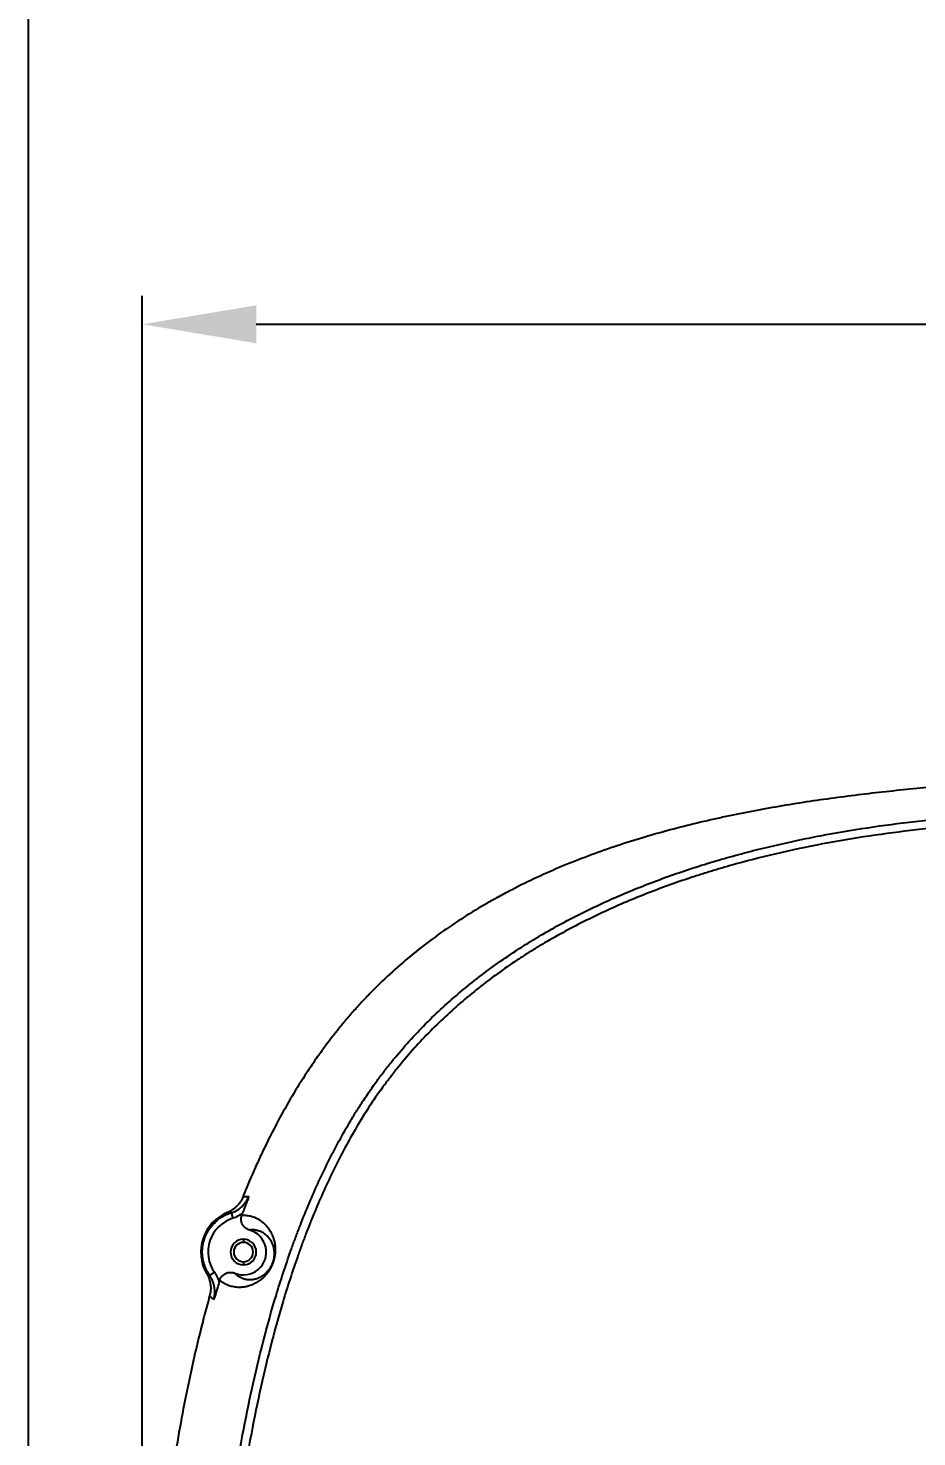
# Model space of a CAD drawing. Extents: x 8541 to 14664, y -60 to 2468.
# Drawn here: x 12028.5 to 12184.3, y 1769.9 to 2017.1 of the extents above; entities that cross this region are included whole.
import ezdxf

# ---------------------------------------------------------------- set-up
doc = ezdxf.new("R2010")
doc.units = 0
doc.header["$LTSCALE"] = 20
doc.header["$MEASUREMENT"] = 0
doc.layers.get('0').update_dxf_attribs({"linetype": 'CONTINUOUS'})
doc.layers.get('DEFPOINTS').update_dxf_attribs({"linetype": 'CONTINUOUS'})
doc.layers.add('6', color=6, linetype='CONTINUOUS')
doc.styles.get("Standard").update_dxf_attribs({"font": 'NanumGothic.ttf'})
doc.dimstyles.get("Standard").update_dxf_attribs({"dimtxt": 2.7, "dimasz": 2.5, "dimexe": 1.5, "dimexo": 1.5, "dimgap": 1.5, "dimtad": 1, "dimdec": 0, "dimlfac": 10, "dimzin": 0, "dimdsep": 46, "dimtxsty": 'Standard', "dimcen": 0, "dimclrt": 2, "dimadec": 0, "dimazin": 0, "dimtfac": 1, "dimtdec": 0, "dimtmove": 0, "dimatfit": 3, "dimfxl": 0, "dimtolj": 1, "dimtzin": 0, "dimarcsym": 0})

# ---------------------------------------------------------------- blocks, each defined once
blk = doc.blocks.new('*D19')
at = {"color": 3, "lineweight": -2}
for p, q in [((12048.5, 1688.87), (12048.5, 1970.18)), ((12733.09, 1688.87), (12733.09, 1970.18)), ((12068.5, 1965.18), (12713.09, 1965.18))]:
    blk.add_line(p, q, dxfattribs=at)
at = {"color": 3}
for points in [[(12068.5, 1968.51), (12068.5, 1961.85), (12048.5, 1965.18)], [(12713.09, 1968.51), (12713.09, 1961.85), (12733.09, 1965.18)]]:
    blk.add_solid(points, dxfattribs=at)
at = {"layer": 'DEFPOINTS', "color": 0}
for p in [(12733.09, 1965.18), (12048.5, 1687.37), (12733.09, 1687.37)]:
    blk.add_point(p, dxfattribs=at)
at = {"color": 2, "insert": (12390.79, 1988.79), "char_height": 25, "attachment_point": 5}
blk.add_mtext('\\A1;{\\fNanumGothic|b0|i0|c129|p50;685}', dxfattribs=at)

msp = doc.modelspace()

# ---------------------------------------------------------------- linework, layer by layer
at = {"color": 7, "linetype": 'Continuous'}
for p, q in [((12064.07, 1809.25), (12064.37, 1808.29)), ((12066.25, 1804.62), (12066.25, 1804.07)), ((12066.25, 1800.67), (12066.25, 1800.12)), ((12060.33, 1798.24), (12061.15, 1798.82))]:
    msp.add_line(p, q, dxfattribs=at)
for radius, start, end in [(7.48, 112.3522, 210.5285), (6.22, 107.5692, 214.8421), (2.25, 90, 270), (4, 247.9014, 74.5737), (2.25, 270, 90), (1.7, 90, 270), (1.7, 270, 90)]:
    msp.add_arc((12066.25, 1802.37), radius, start, end, dxfattribs=at)
for points, knots in [([(12193.45, 1884.48), (12190.2, 1884.23), (12186.96, 1883.96), (12180.49, 1883.33), (12177.26, 1882.98), (12170.8, 1882.19), (12167.58, 1881.75), (12162.77, 1881.01), (12161.16, 1880.74), (12157.96, 1880.19), (12156.36, 1879.89), (12153.96, 1879.43), (12153.16, 1879.27), (12151.97, 1879.02), (12151.57, 1878.94), (12150.77, 1878.77), (12148.78, 1878.34), (12146.8, 1877.89), (12143.65, 1877.12), (12142.08, 1876.71), (12138.95, 1875.86), (12137.4, 1875.42), (12132.75, 1874.01), (12129.69, 1872.98), (12125.16, 1871.28), (12123.66, 1870.69), (12120.67, 1869.44), (12119.19, 1868.79), (12116.25, 1867.42), (12114.79, 1866.71), (12112.62, 1865.59), (12111.9, 1865.21), (12110.82, 1864.62), (12110.46, 1864.42), (12109.93, 1864.12), (12109.75, 1864.02), (12109.39, 1863.82), (12107.79, 1862.91), (12106.22, 1861.96), (12103.49, 1860.21), (12102.15, 1859.3), (12099.51, 1857.43), (12098.23, 1856.46), (12095.7, 1854.45), (12094.47, 1853.42), (12092.05, 1851.28), (12090.87, 1850.18), (12089.14, 1848.48), (12088.58, 1847.9), (12087.45, 1846.73), (12086.9, 1846.14), (12085.81, 1844.93), (12085.27, 1844.32), (12084.47, 1843.39), (12084.21, 1843.08), (12083.68, 1842.45), (12083.42, 1842.13), (12082.13, 1840.54), (12081.13, 1839.24), (12079.92, 1837.58), (12079.68, 1837.25), (12079.2, 1836.58), (12078.5, 1835.57), (12077.81, 1834.55), (12076.46, 1832.5), (12075.6, 1831.12), (12073.93, 1828.31), (12073.13, 1826.88), (12071.58, 1824), (12070.84, 1822.54), (12069.94, 1820.7), (12069.77, 1820.33), (12069.42, 1819.59), (12068.89, 1818.47), (12068.39, 1817.35), (12067.4, 1815.1), (12066.77, 1813.59), (12066.16, 1812.06)], [0, 0, 0, 0, 0.0625, 0.0625, 0.125, 0.125, 0.1875, 0.1875, 0.21875, 0.21875, 0.25, 0.25, 0.265625, 0.265625, 0.273437, 0.273437, 0.28125, 0.3125, 0.3125, 0.34375, 0.34375, 0.375, 0.375, 0.4375, 0.4375, 0.46875, 0.46875, 0.5, 0.5, 0.53125, 0.53125, 0.546875, 0.546875, 0.554687, 0.554687, 0.558594, 0.558594, 0.5625, 0.59375, 0.59375, 0.625, 0.625, 0.65625, 0.65625, 0.6875, 0.6875, 0.71875, 0.71875, 0.734375, 0.734375, 0.75, 0.75, 0.765625, 0.765625, 0.773437, 0.773437, 0.78125, 0.78125, 0.8125, 0.8125, 0.820312, 0.820312, 0.828125, 0.84375, 0.84375, 0.875, 0.875, 0.90625, 0.90625, 0.9375, 0.9375, 0.945312, 0.945312, 0.953125, 0.96875, 0.96875, 1, 1, 1, 1]), ([(12193.45, 1495.9), (12190.65, 1496.12), (12187.87, 1496.38), (12182.32, 1496.99), (12179.55, 1497.34), (12174.05, 1498.14), (12171.31, 1498.59), (12165.85, 1499.6), (12163.13, 1500.16), (12157.72, 1501.39), (12155.03, 1502.06), (12149.67, 1503.54), (12147.01, 1504.34), (12143.04, 1505.65), (12141.72, 1506.1), (12139.09, 1507.05), (12137.77, 1507.54), (12135.81, 1508.31), (12134.84, 1508.7), (12133.86, 1509.11), (12133.37, 1509.31), (12133.21, 1509.38), (12132.89, 1509.52), (12131.43, 1510.14), (12129.98, 1510.78), (12127.44, 1511.97), (12124.92, 1513.19), (12121.22, 1515.15), (12118.8, 1516.54), (12116.4, 1517.98), (12115.22, 1518.72), (12112.88, 1520.25), (12111.73, 1521.04), (12109.45, 1522.66), (12108.32, 1523.5), (12106.66, 1524.79), (12105.83, 1525.45), (12104.88, 1526.23), (12104.47, 1526.57), (12104.2, 1526.8), (12104.07, 1526.91), (12102.86, 1527.94), (12101.81, 1528.88), (12099.75, 1530.79), (12098.75, 1531.76), (12096.8, 1533.76), (12095.85, 1534.77), (12094, 1536.85), (12093.11, 1537.9), (12091.36, 1540.06), (12090.51, 1541.16), (12088.87, 1543.4), (12088.07, 1544.54), (12086.92, 1546.29), (12086.54, 1546.87), (12085.8, 1548.06), (12085.43, 1548.65), (12084.72, 1549.86), (12084.36, 1550.47), (12083.67, 1551.69), (12083.33, 1552.3), (12082.91, 1553.08), (12082.83, 1553.24), (12082.66, 1553.55), (12082.58, 1553.7), (12082.33, 1554.17), (12081.84, 1555.11), (12081.36, 1556.05), (12080.42, 1557.94), (12079.82, 1559.21), (12078.66, 1561.75), (12078.1, 1563.04), (12076.48, 1566.9), (12075.49, 1569.51), (12073.62, 1574.76), (12072.76, 1577.41), (12071.14, 1582.75), (12070.4, 1585.43), (12069, 1590.85), (12068.36, 1593.57), (12067.6, 1596.99), (12067.38, 1598.02), (12067.17, 1599.05), (12067.02, 1599.74), (12066.95, 1600.08), (12066.61, 1601.8), (12066.34, 1603.18), (12065.56, 1607.31), (12065.09, 1610.06), (12064.21, 1615.57), (12063.8, 1618.32), (12062.68, 1626.59), (12062.06, 1632.1), (12061.26, 1640.38), (12061.02, 1643.13), (12060.59, 1648.65), (12060.4, 1651.41), (12059.89, 1659.69), (12059.41, 1670.74), (12059.27, 1681.79), (12059.27, 1692.85), (12059.34, 1698.38), (12059.65, 1709.44), (12059.89, 1714.98), (12060.39, 1723.28), (12060.58, 1726.05), (12061.02, 1731.59), (12061.26, 1734.36), (12061.79, 1739.9), (12062.08, 1742.67), (12062.56, 1746.83), (12062.73, 1748.21), (12063.07, 1750.98), (12063.25, 1752.37), (12064.2, 1759.3), (12065.07, 1764.82), (12066.62, 1773.04), (12067.17, 1775.77), (12068.37, 1781.22), (12069.01, 1783.93), (12070.4, 1789.33), (12071.15, 1792.02), (12072.77, 1797.36), (12073.64, 1800.02), (12074.69, 1803), (12074.81, 1803.33), (12075.05, 1803.99), (12075.17, 1804.31), (12075.53, 1805.3), (12076.28, 1807.27), (12077.06, 1809.21), (12078.68, 1813.08), (12079.83, 1815.61), (12081.38, 1818.73), (12081.69, 1819.35), (12082.33, 1820.58), (12082.66, 1821.2), (12083.65, 1823.03), (12084.34, 1824.24), (12085.41, 1826.04), (12085.77, 1826.63), (12086.51, 1827.81), (12086.89, 1828.4), (12088.04, 1830.15), (12088.84, 1831.3), (12090.09, 1833), (12090.51, 1833.56), (12091.05, 1834.26), (12091.16, 1834.4), (12091.37, 1834.68), (12091.7, 1835.1), (12092.91, 1836.61), (12094.05, 1837.94), (12095.91, 1840.02), (12096.86, 1841.04), (12098.8, 1843.03), (12099.8, 1843.99), (12101.83, 1845.88), (12102.87, 1846.8), (12104.98, 1848.6), (12106.05, 1849.47), (12108.24, 1851.18), (12109.36, 1852.01), (12111.63, 1853.63), (12112.78, 1854.42), (12114.53, 1855.57), (12115.42, 1856.14), (12116.46, 1856.79), (12116.91, 1857.06), (12117.21, 1857.24), (12117.36, 1857.34), (12118.72, 1858.15), (12119.94, 1858.85), (12122.39, 1860.21), (12124.86, 1861.51), (12127.36, 1862.73), (12131.14, 1864.5), (12133.69, 1865.59), (12138.85, 1867.62), (12141.46, 1868.57), (12146.74, 1870.32), (12149.4, 1871.13), (12153.43, 1872.24), (12154.78, 1872.6), (12156.82, 1873.11), (12157.5, 1873.28), (12158.52, 1873.52), (12158.86, 1873.61), (12159.54, 1873.76), (12161.25, 1874.16), (12162.96, 1874.53), (12165.02, 1874.96), (12165.71, 1875.09), (12167.08, 1875.36), (12167.77, 1875.49), (12171.21, 1876.13), (12173.98, 1876.59), (12179.51, 1877.39), (12182.29, 1877.75), (12186.47, 1878.21), (12187.86, 1878.35), (12190.65, 1878.61), (12192.05, 1878.73), (12193.44, 1878.84)], [0, 0, 0, 0, 0.015625, 0.015625, 0.03125, 0.03125, 0.046875, 0.046875, 0.0625, 0.0625, 0.078125, 0.078125, 0.09375, 0.09375, 0.101562, 0.101562, 0.109375, 0.109375, 0.113281, 0.115234, 0.115234, 0.116211, 0.116211, 0.117187, 0.125, 0.125, 0.132812, 0.140625, 0.148437, 0.148437, 0.15625, 0.15625, 0.164062, 0.164062, 0.171875, 0.171875, 0.175781, 0.177734, 0.178711, 0.178711, 0.179687, 0.179687, 0.1875, 0.1875, 0.195312, 0.195312, 0.203125, 0.203125, 0.210937, 0.210937, 0.21875, 0.21875, 0.226562, 0.226562, 0.230469, 0.230469, 0.234375, 0.234375, 0.238281, 0.238281, 0.242187, 0.242187, 0.243164, 0.243164, 0.244141, 0.244141, 0.246094, 0.25, 0.25, 0.257812, 0.257812, 0.265625, 0.265625, 0.28125, 0.28125, 0.296875, 0.296875, 0.3125, 0.3125, 0.328125, 0.328125, 0.332031, 0.333984, 0.333984, 0.335937, 0.335937, 0.34375, 0.34375, 0.359375, 0.359375, 0.375, 0.375, 0.40625, 0.40625, 0.421875, 0.421875, 0.4375, 0.4375, 0.46875, 0.5, 0.5, 0.53125, 0.53125, 0.5625, 0.5625, 0.578125, 0.578125, 0.59375, 0.59375, 0.609375, 0.609375, 0.617187, 0.617187, 0.625, 0.625, 0.65625, 0.65625, 0.671875, 0.671875, 0.6875, 0.6875, 0.703125, 0.703125, 0.71875, 0.71875, 0.720703, 0.720703, 0.722656, 0.722656, 0.726562, 0.734375, 0.734375, 0.75, 0.75, 0.753906, 0.753906, 0.757812, 0.757812, 0.765625, 0.765625, 0.769531, 0.769531, 0.773437, 0.773437, 0.78125, 0.78125, 0.785156, 0.785156, 0.786133, 0.786133, 0.787109, 0.789062, 0.796875, 0.796875, 0.804687, 0.804687, 0.8125, 0.8125, 0.820312, 0.820312, 0.828125, 0.828125, 0.835937, 0.835937, 0.84375, 0.84375, 0.847656, 0.849609, 0.850586, 0.850586, 0.851562, 0.851562, 0.859375, 0.859375, 0.867187, 0.875, 0.875, 0.890625, 0.890625, 0.90625, 0.90625, 0.921875, 0.921875, 0.929687, 0.929687, 0.933594, 0.933594, 0.935547, 0.935547, 0.9375, 0.945312, 0.945312, 0.949219, 0.949219, 0.953125, 0.953125, 0.96875, 0.96875, 0.984375, 0.984375, 0.992187, 0.992187, 1, 1, 1, 1]), ([(12193.56, 1877.35), (12190.79, 1877.13), (12188.02, 1876.87), (12182.51, 1876.26), (12179.76, 1875.92), (12174.28, 1875.12), (12171.55, 1874.67), (12166.11, 1873.67), (12163.4, 1873.11), (12158, 1871.88), (12155.31, 1871.21), (12151.29, 1870.1), (12149.96, 1869.71), (12148.29, 1869.21), (12147.96, 1869.11), (12147.29, 1868.9), (12146.3, 1868.59), (12145.31, 1868.27), (12142.01, 1867.17), (12139.4, 1866.23), (12134.24, 1864.2), (12131.7, 1863.11), (12127.94, 1861.35), (12125.45, 1860.14), (12122.99, 1858.84), (12120.56, 1857.49), (12119.36, 1856.8), (12118.01, 1855.99), (12117.86, 1855.9), (12117.56, 1855.71), (12117.12, 1855.44), (12116.08, 1854.8), (12115.21, 1854.23), (12113.47, 1853.09), (12112.33, 1852.31), (12110.08, 1850.7), (12108.98, 1849.87), (12106.81, 1848.18), (12105.74, 1847.31), (12103.65, 1845.52), (12102.63, 1844.61), (12100.62, 1842.73), (12099.64, 1841.77), (12097.71, 1839.79), (12096.77, 1838.78), (12094.93, 1836.71), (12094.04, 1835.64), (12092.94, 1834.28), (12092.73, 1834.01), (12092.4, 1833.6), (12092.3, 1833.46), (12092.08, 1833.18), (12091.55, 1832.49), (12091.03, 1831.79), (12089.8, 1830.1), (12089.01, 1828.96), (12087.5, 1826.64), (12086.77, 1825.46), (12085.37, 1823.08), (12084.7, 1821.88), (12083.39, 1819.45), (12082.76, 1818.22), (12080.94, 1814.51), (12079.8, 1811.99), (12078.21, 1808.15), (12077.44, 1806.22), (12076.71, 1804.26), (12076.41, 1803.45), (12076.35, 1803.28), (12076.23, 1802.96), (12076.06, 1802.47), (12075.88, 1801.97), (12074.85, 1799.02), (12073.99, 1796.38), (12072.4, 1791.08), (12071.67, 1788.41), (12070.3, 1783.06), (12069.67, 1780.37), (12068.49, 1774.97), (12067.95, 1772.26), (12066.94, 1766.82), (12066.23, 1762.73), (12065.5, 1757.94), (12065.16, 1755.54), (12065.01, 1754.51), (12064.92, 1753.82), (12064.87, 1753.47), (12064.46, 1750.38), (12063.78, 1744.88), (12063.2, 1739.39), (12062.68, 1733.9), (12062.44, 1731.15), (12062.02, 1725.66), (12061.83, 1722.91), (12061.33, 1714.68), (12061.1, 1709.19), (12060.79, 1698.23), (12060.72, 1692.74), (12060.72, 1681.78), (12060.79, 1676.3), (12061.1, 1665.34), (12061.34, 1659.87), (12061.84, 1651.66), (12062.03, 1648.92), (12062.45, 1643.45), (12062.69, 1640.72), (12063.48, 1632.51), (12064.09, 1627.05), (12065.2, 1618.85), (12065.6, 1616.12), (12066.47, 1610.66), (12066.93, 1607.93), (12067.7, 1603.83), (12067.96, 1602.47), (12068.3, 1600.76), (12068.37, 1600.42), (12068.51, 1599.74), (12068.73, 1598.72), (12069.53, 1594.98), (12070.32, 1591.6), (12071.7, 1586.23), (12072.43, 1583.56), (12074.02, 1578.27), (12074.87, 1575.64), (12076.71, 1570.43), (12077.69, 1567.84), (12079.28, 1564.01), (12080.38, 1561.46), (12081.57, 1558.95), (12082.49, 1557.07), (12082.96, 1556.14), (12083.53, 1555.05), (12083.77, 1554.59), (12083.94, 1554.28), (12084.02, 1554.12), (12084.76, 1552.74), (12085.45, 1551.52), (12086.51, 1549.72), (12086.87, 1549.13), (12087.6, 1547.95), (12087.98, 1547.37), (12089.11, 1545.64), (12089.9, 1544.5), (12091.52, 1542.27), (12092.36, 1541.18), (12094.08, 1539.04), (12094.97, 1537.99), (12096.8, 1535.93), (12097.74, 1534.92), (12099.67, 1532.94), (12100.66, 1531.97), (12102.69, 1530.07), (12103.73, 1529.15), (12104.93, 1528.13), (12105.07, 1528.01), (12105.33, 1527.79), (12105.47, 1527.67), (12105.87, 1527.34), (12106.68, 1526.67), (12107.5, 1526.02), (12109.15, 1524.73), (12110.27, 1523.9), (12112.53, 1522.29), (12113.67, 1521.51), (12115.99, 1520), (12117.16, 1519.26), (12119.54, 1517.84), (12121.93, 1516.46), (12125.61, 1514.52), (12128.11, 1513.3), (12130.63, 1512.13), (12131.9, 1511.56), (12133.35, 1510.94), (12133.51, 1510.88), (12133.83, 1510.74), (12133.99, 1510.67), (12134.48, 1510.47), (12135.44, 1510.07), (12136.41, 1509.68), (12138.36, 1508.92), (12139.66, 1508.43), (12142.27, 1507.49), (12143.57, 1507.04), (12147.51, 1505.75), (12150.15, 1504.95), (12155.47, 1503.49), (12158.13, 1502.83), (12163.5, 1501.61), (12166.2, 1501.06), (12171.61, 1500.06), (12174.33, 1499.62), (12179.79, 1498.82), (12182.53, 1498.47), (12188.03, 1497.87), (12190.79, 1497.61), (12193.56, 1497.39)], [0, 0, 0, 0, 0.015625, 0.015625, 0.03125, 0.03125, 0.046875, 0.046875, 0.0625, 0.0625, 0.078125, 0.078125, 0.085938, 0.085938, 0.087891, 0.087891, 0.089844, 0.09375, 0.09375, 0.109375, 0.109375, 0.125, 0.125, 0.132812, 0.140625, 0.140625, 0.148437, 0.148437, 0.149414, 0.149414, 0.150391, 0.152344, 0.15625, 0.15625, 0.164062, 0.164062, 0.171875, 0.171875, 0.179687, 0.179687, 0.1875, 0.1875, 0.195312, 0.195312, 0.203125, 0.203125, 0.210938, 0.210938, 0.212891, 0.212891, 0.213867, 0.213867, 0.214844, 0.21875, 0.21875, 0.226563, 0.226563, 0.234375, 0.234375, 0.242188, 0.242188, 0.25, 0.25, 0.265625, 0.265625, 0.273438, 0.277344, 0.277344, 0.27832, 0.27832, 0.279297, 0.28125, 0.28125, 0.296875, 0.296875, 0.3125, 0.3125, 0.328125, 0.328125, 0.34375, 0.34375, 0.359375, 0.367188, 0.371094, 0.373047, 0.373047, 0.375, 0.375, 0.390625, 0.40625, 0.40625, 0.421875, 0.421875, 0.4375, 0.4375, 0.46875, 0.46875, 0.5, 0.5, 0.53125, 0.53125, 0.5625, 0.5625, 0.578125, 0.578125, 0.59375, 0.59375, 0.625, 0.625, 0.640625, 0.640625, 0.65625, 0.65625, 0.664063, 0.664063, 0.666016, 0.666016, 0.667969, 0.671875, 0.6875, 0.6875, 0.703125, 0.703125, 0.71875, 0.71875, 0.734375, 0.734375, 0.742188, 0.75, 0.75, 0.753906, 0.755859, 0.756836, 0.756836, 0.757813, 0.757813, 0.765625, 0.765625, 0.769531, 0.769531, 0.773438, 0.773438, 0.78125, 0.78125, 0.789063, 0.789063, 0.796875, 0.796875, 0.804688, 0.804688, 0.8125, 0.8125, 0.820313, 0.820313, 0.821289, 0.821289, 0.822266, 0.822266, 0.824219, 0.828125, 0.828125, 0.835938, 0.835938, 0.84375, 0.84375, 0.851563, 0.851563, 0.859375, 0.867188, 0.875, 0.875, 0.882813, 0.882813, 0.883789, 0.883789, 0.884766, 0.884766, 0.886719, 0.890625, 0.890625, 0.898438, 0.898438, 0.90625, 0.90625, 0.921875, 0.921875, 0.9375, 0.9375, 0.953125, 0.953125, 0.96875, 0.96875, 0.984375, 0.984375, 1, 1, 1, 1]), ([(12066.16, 1812.06), (12066.09, 1811.91), (12066.02, 1811.76), (12065.87, 1811.46), (12065.7, 1811.17), (12065.5, 1810.9), (12065.37, 1810.74), (12065.35, 1810.71), (12065.29, 1810.64), (12065.26, 1810.61), (12065.18, 1810.52), (12065.12, 1810.46), (12064.94, 1810.28), (12064.7, 1810.05), (12064.43, 1809.86), (12064.22, 1809.72), (12064.15, 1809.67), (12064.01, 1809.58), (12063.93, 1809.54), (12063.71, 1809.42), (12063.56, 1809.35), (12063.4, 1809.29)], [0, 0, 0, 0, 0.125, 0.125, 0.25, 0.375, 0.375, 0.40625, 0.40625, 0.4375, 0.4375, 0.5, 0.5, 0.625, 0.75, 0.75, 0.8125, 0.8125, 0.875, 0.875, 1, 1, 1, 1]), ([(12064.07, 1809.25), (12064.25, 1809.3), (12064.42, 1809.37), (12064.75, 1809.52), (12064.91, 1809.6), (12065.23, 1809.78), (12065.38, 1809.88), (12065.57, 1810.02), (12065.6, 1810.05), (12065.68, 1810.1), (12065.78, 1810.19), (12065.89, 1810.28), (12066.09, 1810.46), (12066.22, 1810.59), (12066.46, 1810.87), (12066.57, 1811.01), (12066.7, 1811.2), (12066.73, 1811.24), (12066.78, 1811.32), (12066.85, 1811.43), (12066.92, 1811.55), (12067.05, 1811.79), (12067.13, 1811.96), (12067.2, 1812.13)], [0, 0, 0, 0, 0.125, 0.125, 0.25, 0.25, 0.375, 0.375, 0.40625, 0.40625, 0.4375, 0.5, 0.5, 0.625, 0.625, 0.75, 0.75, 0.78125, 0.78125, 0.8125, 0.875, 0.875, 1, 1, 1, 1]), ([(12067.2, 1812.13), (12067.19, 1812.12), (12067.19, 1812.1), (12067.18, 1812.07), (12067.16, 1812.03), (12067.12, 1811.92), (12067.09, 1811.83), (12067.02, 1811.66), (12066.98, 1811.54), (12066.84, 1811.18), (12066.75, 1810.93), (12066.64, 1810.62), (12066.61, 1810.56), (12066.57, 1810.44), (12066.54, 1810.37), (12066.47, 1810.19), (12066.43, 1810.06), (12066.33, 1809.81), (12066.28, 1809.68), (12066.19, 1809.42), (12066.14, 1809.29), (12066.09, 1809.16)], [0, 0, 0, 0, 0.015625, 0.015625, 0.03125, 0.0625, 0.125, 0.125, 0.25, 0.25, 0.5, 0.5, 0.5625, 0.5625, 0.625, 0.625, 0.75, 0.75, 0.875, 0.875, 1, 1, 1, 1]), ([(12066.16, 1812.06), (12066.25, 1812.08), (12066.34, 1812.09), (12066.52, 1812.1), (12066.61, 1812.11), (12066.86, 1812.12), (12067.03, 1812.13), (12067.2, 1812.13)], [0, 0, 0, 0, 0.25, 0.25, 0.5, 0.5, 1, 1, 1, 1]), ([(12060.33, 1798.24), (12060.16, 1798.48), (12060.02, 1798.72), (12059.75, 1799.21), (12059.63, 1799.47), (12059.48, 1799.86), (12059.43, 1799.99), (12059.37, 1800.19), (12059.35, 1800.26), (12059.31, 1800.4), (12059.29, 1800.46), (12059.2, 1800.81), (12059.14, 1801.08), (12059.06, 1801.64), (12059.04, 1801.92), (12059.03, 1802.34), (12059.03, 1802.48), (12059.04, 1802.69), (12059.04, 1802.76), (12059.05, 1802.9), (12059.06, 1802.97), (12059.09, 1803.32), (12059.13, 1803.6), (12059.25, 1804.15), (12059.32, 1804.42), (12059.46, 1804.82), (12059.51, 1804.95), (12059.59, 1805.15), (12059.62, 1805.21), (12059.67, 1805.34), (12059.7, 1805.41), (12059.85, 1805.73), (12060.13, 1806.22), (12060.45, 1806.67), (12060.72, 1807), (12060.81, 1807.11), (12060.93, 1807.24), (12060.95, 1807.27), (12061, 1807.32), (12061.07, 1807.4), (12061.15, 1807.47), (12061.4, 1807.72), (12061.82, 1808.09), (12062.28, 1808.4), (12062.59, 1808.59), (12062.65, 1808.62), (12062.77, 1808.69), (12062.83, 1808.73), (12063.02, 1808.82), (12063.15, 1808.89), (12063.53, 1809.06), (12063.8, 1809.16), (12064.07, 1809.25)], [0, 0, 0, 0, 0.0625, 0.0625, 0.125, 0.125, 0.15625, 0.15625, 0.171875, 0.171875, 0.1875, 0.1875, 0.25, 0.25, 0.3125, 0.3125, 0.34375, 0.34375, 0.359375, 0.359375, 0.375, 0.375, 0.4375, 0.4375, 0.5, 0.5, 0.53125, 0.53125, 0.546875, 0.546875, 0.5625, 0.5625, 0.625, 0.6875, 0.6875, 0.71875, 0.71875, 0.726563, 0.726563, 0.734375, 0.75, 0.75, 0.8125, 0.875, 0.875, 0.890625, 0.890625, 0.90625, 0.90625, 0.9375, 0.9375, 1, 1, 1, 1]), ([(12065.97, 1808.86), (12066.09, 1808.86), (12066.21, 1808.86), (12066.44, 1808.85), (12066.56, 1808.85), (12066.8, 1808.82), (12066.92, 1808.81), (12067.16, 1808.77), (12067.28, 1808.74), (12067.53, 1808.68), (12067.65, 1808.65), (12067.9, 1808.57), (12068.03, 1808.52), (12068.29, 1808.42), (12068.42, 1808.36), (12068.69, 1808.23), (12068.82, 1808.16), (12069.03, 1808.03), (12069.1, 1807.99), (12069.24, 1807.9), (12069.31, 1807.85), (12069.52, 1807.69), (12069.66, 1807.58), (12069.88, 1807.38), (12069.95, 1807.32), (12070.09, 1807.17), (12070.16, 1807.1), (12070.31, 1806.93), (12070.38, 1806.85), (12070.53, 1806.67), (12070.6, 1806.57), (12070.75, 1806.36), (12070.82, 1806.25), (12070.96, 1806.02), (12071.03, 1805.89), (12071.17, 1805.62), (12071.24, 1805.47), (12071.34, 1805.24), (12071.38, 1805.15), (12071.44, 1804.98), (12071.47, 1804.89), (12071.53, 1804.7), (12071.56, 1804.6), (12071.62, 1804.39), (12071.65, 1804.28), (12071.68, 1804.11), (12071.7, 1804.05), (12071.72, 1803.92), (12071.73, 1803.86), (12071.75, 1803.72), (12071.76, 1803.65), (12071.78, 1803.51), (12071.79, 1803.44), (12071.8, 1803.32), (12071.8, 1803.28), (12071.81, 1803.2), (12071.81, 1803.16), (12071.81, 1803.03), (12071.82, 1802.94), (12071.82, 1802.76), (12071.82, 1802.66), (12071.81, 1802.5), (12071.81, 1802.44), (12071.8, 1802.33), (12071.8, 1802.27), (12071.79, 1802.15), (12071.78, 1802.09), (12071.77, 1801.96), (12071.76, 1801.89), (12071.74, 1801.74), (12071.73, 1801.66), (12071.71, 1801.56), (12071.71, 1801.54), (12071.7, 1801.5), (12071.69, 1801.48), (12071.68, 1801.42), (12071.67, 1801.37), (12071.65, 1801.28), (12071.64, 1801.24), (12071.62, 1801.14), (12071.61, 1801.09), (12071.59, 1801.03), (12071.59, 1801.02), (12071.58, 1800.99), (12071.57, 1800.95), (12071.56, 1800.91), (12071.53, 1800.83), (12071.52, 1800.78), (12071.49, 1800.7), (12071.48, 1800.67), (12071.46, 1800.62), (12071.44, 1800.53), (12071.41, 1800.45), (12071.38, 1800.38), (12071.36, 1800.34), (12071.35, 1800.3), (12071.34, 1800.27), (12071.33, 1800.26), (12071.31, 1800.2), (12071.29, 1800.15), (12071.25, 1800.05), (12071.23, 1800.01), (12071.2, 1799.94), (12071.18, 1799.92), (12071.16, 1799.88), (12071.15, 1799.85), (12071.12, 1799.79), (12071.1, 1799.75), (12071.07, 1799.68), (12071.05, 1799.64), (12070.99, 1799.53), (12070.95, 1799.46), (12070.9, 1799.37), (12070.88, 1799.34), (12070.84, 1799.28), (12070.83, 1799.25), (12070.77, 1799.17), (12070.74, 1799.11), (12070.67, 1799.01), (12070.64, 1798.96), (12070.58, 1798.87), (12070.55, 1798.83), (12070.48, 1798.74), (12070.45, 1798.7), (12070.36, 1798.58), (12070.3, 1798.51), (12070.22, 1798.41), (12070.19, 1798.38), (12070.13, 1798.31), (12070.11, 1798.28), (12070.02, 1798.19), (12069.97, 1798.13), (12069.87, 1798.03), (12069.82, 1797.98), (12069.67, 1797.83), (12069.57, 1797.74), (12069.38, 1797.58), (12069.29, 1797.51), (12069.11, 1797.38), (12069.03, 1797.31), (12068.86, 1797.2), (12068.78, 1797.15), (12068.62, 1797.05), (12068.54, 1797), (12068.39, 1796.91), (12068.31, 1796.87), (12068.16, 1796.8), (12068.09, 1796.76), (12067.95, 1796.7), (12067.88, 1796.67), (12067.68, 1796.58), (12067.55, 1796.53), (12067.29, 1796.45), (12067.17, 1796.41), (12066.93, 1796.35), (12066.82, 1796.32), (12066.6, 1796.27), (12066.49, 1796.25), (12066.28, 1796.22), (12066.18, 1796.21), (12065.98, 1796.19), (12065.88, 1796.18), (12065.6, 1796.17), (12065.42, 1796.17), (12065.09, 1796.19), (12064.93, 1796.2), (12064.62, 1796.25), (12064.47, 1796.27), (12064.19, 1796.33), (12064.06, 1796.37), (12063.8, 1796.45), (12063.68, 1796.49), (12063.45, 1796.58), (12063.33, 1796.63), (12063.12, 1796.73), (12063.01, 1796.78), (12062.81, 1796.89), (12062.61, 1797), (12062.34, 1797.19), (12062.16, 1797.32), (12062.08, 1797.39)], [0, 0, 0, 0, 0.03125, 0.03125, 0.0625, 0.0625, 0.09375, 0.09375, 0.125, 0.125, 0.15625, 0.15625, 0.1875, 0.1875, 0.21875, 0.21875, 0.25, 0.25, 0.265625, 0.265625, 0.28125, 0.28125, 0.3125, 0.3125, 0.328125, 0.328125, 0.34375, 0.34375, 0.359375, 0.359375, 0.375, 0.375, 0.390625, 0.390625, 0.40625, 0.40625, 0.421875, 0.421875, 0.429688, 0.429688, 0.4375, 0.4375, 0.445313, 0.445313, 0.453125, 0.453125, 0.457031, 0.457031, 0.460938, 0.460938, 0.464844, 0.464844, 0.46875, 0.46875, 0.470703, 0.470703, 0.472656, 0.472656, 0.476563, 0.476563, 0.480469, 0.480469, 0.482422, 0.482422, 0.484375, 0.484375, 0.486328, 0.486328, 0.488281, 0.488281, 0.490234, 0.490234, 0.490723, 0.490723, 0.491211, 0.491211, 0.492188, 0.492188, 0.493164, 0.493164, 0.494141, 0.494141, 0.494385, 0.494385, 0.494629, 0.495117, 0.495117, 0.496094, 0.496094, 0.496582, 0.496582, 0.49707, 0.498047, 0.498047, 0.498535, 0.498779, 0.498779, 0.499023, 0.499023, 0.5, 0.5, 0.500977, 0.500977, 0.501465, 0.501465, 0.501953, 0.501953, 0.50293, 0.50293, 0.503906, 0.503906, 0.505859, 0.505859, 0.506836, 0.506836, 0.507813, 0.507813, 0.509766, 0.509766, 0.511719, 0.511719, 0.513672, 0.513672, 0.515625, 0.515625, 0.519531, 0.519531, 0.521484, 0.521484, 0.523438, 0.523438, 0.527344, 0.527344, 0.53125, 0.53125, 0.539063, 0.539063, 0.546875, 0.546875, 0.554688, 0.554688, 0.5625, 0.5625, 0.570313, 0.570313, 0.578125, 0.578125, 0.585938, 0.585938, 0.59375, 0.59375, 0.609375, 0.609375, 0.625, 0.625, 0.640625, 0.640625, 0.65625, 0.65625, 0.671875, 0.671875, 0.6875, 0.6875, 0.71875, 0.71875, 0.75, 0.75, 0.78125, 0.78125, 0.8125, 0.8125, 0.84375, 0.84375, 0.875, 0.875, 0.90625, 0.90625, 0.9375, 0.96875, 1, 1, 1, 1]), ([(12064.07, 1809.25), (12063.96, 1809.26), (12063.86, 1809.27), (12063.69, 1809.28), (12063.64, 1809.29), (12063.52, 1809.29), (12063.46, 1809.29), (12063.4, 1809.29)], [0, 0, 0, 0, 0.5, 0.5, 0.75, 0.75, 1, 1, 1, 1]), ([(12067.31, 1806.22), (12067.24, 1806.24), (12067.11, 1806.29), (12066.92, 1806.37), (12066.8, 1806.44), (12066.72, 1806.5), (12066.69, 1806.52), (12066.63, 1806.56), (12066.6, 1806.58), (12066.52, 1806.65), (12066.42, 1806.74), (12066.33, 1806.84), (12066.26, 1806.92), (12066.24, 1806.95), (12066.2, 1807.01), (12066.18, 1807.04), (12066.12, 1807.13), (12066.06, 1807.25), (12066, 1807.37), (12065.96, 1807.47), (12065.95, 1807.5), (12065.93, 1807.57), (12065.92, 1807.6), (12065.89, 1807.7), (12065.86, 1807.84), (12065.85, 1807.98), (12065.84, 1808.11), (12065.84, 1808.18), (12065.85, 1808.32), (12065.86, 1808.46), (12065.91, 1808.66), (12065.95, 1808.8), (12065.97, 1808.86)], [0, 0, 0, 0, 0.0625, 0.125, 0.1875, 0.1875, 0.21875, 0.21875, 0.25, 0.25, 0.3125, 0.375, 0.375, 0.40625, 0.40625, 0.4375, 0.4375, 0.5, 0.5625, 0.5625, 0.59375, 0.59375, 0.625, 0.625, 0.6875, 0.75, 0.75, 0.8125, 0.8125, 0.875, 0.9375, 1, 1, 1, 1]), ([(12064.74, 1798.66), (12064.85, 1798.55), (12064.96, 1798.45), (12065.14, 1798.3), (12065.21, 1798.25), (12065.34, 1798.15), (12065.41, 1798.11), (12065.55, 1798.02), (12065.63, 1797.98), (12065.79, 1797.9), (12065.87, 1797.86), (12066.04, 1797.78), (12066.13, 1797.75), (12066.33, 1797.69), (12066.43, 1797.66), (12066.64, 1797.61), (12066.75, 1797.59), (12066.99, 1797.56), (12067.12, 1797.55), (12067.39, 1797.54), (12067.53, 1797.54), (12067.75, 1797.56), (12067.83, 1797.57), (12067.99, 1797.59), (12068.07, 1797.61), (12068.24, 1797.64), (12068.33, 1797.66), (12068.52, 1797.72), (12068.61, 1797.75), (12068.76, 1797.8), (12068.81, 1797.82), (12068.89, 1797.85), (12068.91, 1797.86), (12068.96, 1797.88), (12068.99, 1797.89), (12069.07, 1797.93), (12069.13, 1797.96), (12069.24, 1798.01), (12069.3, 1798.04), (12069.41, 1798.11), (12069.47, 1798.15), (12069.6, 1798.22), (12069.66, 1798.27), (12069.79, 1798.36), (12069.86, 1798.41), (12070, 1798.52), (12070.07, 1798.58), (12070.18, 1798.68), (12070.22, 1798.71), (12070.29, 1798.79), (12070.33, 1798.82), (12070.41, 1798.91), (12070.46, 1798.95), (12070.52, 1799.03), (12070.54, 1799.05), (12070.59, 1799.1), (12070.61, 1799.13), (12070.68, 1799.21), (12070.72, 1799.27), (12070.8, 1799.37), (12070.82, 1799.41), (12070.87, 1799.48), (12070.9, 1799.52), (12070.95, 1799.6), (12070.98, 1799.65), (12071.02, 1799.72), (12071.04, 1799.75), (12071.07, 1799.8), (12071.08, 1799.82), (12071.12, 1799.88), (12071.13, 1799.91), (12071.16, 1799.97), (12071.18, 1800.01), (12071.2, 1800.05), (12071.21, 1800.06), (12071.22, 1800.08), (12071.22, 1800.09), (12071.23, 1800.11), (12071.24, 1800.13), (12071.27, 1800.19), (12071.29, 1800.23), (12071.32, 1800.3), (12071.33, 1800.32), (12071.34, 1800.36), (12071.35, 1800.37), (12071.36, 1800.4), (12071.37, 1800.44), (12071.38, 1800.47), (12071.4, 1800.51), (12071.4, 1800.53), (12071.41, 1800.55), (12071.42, 1800.57), (12071.43, 1800.59), (12071.43, 1800.61), (12071.44, 1800.63), (12071.45, 1800.65), (12071.46, 1800.69), (12071.48, 1800.74), (12071.49, 1800.79), (12071.5, 1800.83), (12071.51, 1800.84), (12071.51, 1800.87), (12071.52, 1800.88), (12071.52, 1800.9), (12071.53, 1800.92), (12071.53, 1800.94), (12071.54, 1800.97), (12071.55, 1801.01), (12071.56, 1801.07), (12071.57, 1801.11), (12071.59, 1801.19), (12071.6, 1801.22), (12071.61, 1801.28), (12071.61, 1801.29), (12071.61, 1801.33), (12071.62, 1801.34), (12071.62, 1801.39), (12071.63, 1801.42), (12071.64, 1801.48), (12071.64, 1801.51), (12071.65, 1801.59), (12071.66, 1801.65), (12071.66, 1801.72), (12071.67, 1801.74), (12071.67, 1801.79), (12071.67, 1801.82), (12071.67, 1801.88), (12071.68, 1801.93), (12071.68, 1802.05), (12071.68, 1802.12), (12071.68, 1802.27), (12071.67, 1802.33), (12071.67, 1802.46), (12071.66, 1802.52), (12071.65, 1802.64), (12071.64, 1802.69), (12071.63, 1802.8), (12071.62, 1802.85), (12071.6, 1802.94), (12071.59, 1802.99), (12071.57, 1803.08), (12071.56, 1803.13), (12071.54, 1803.21), (12071.53, 1803.25), (12071.5, 1803.37), (12071.48, 1803.45), (12071.43, 1803.59), (12071.41, 1803.66), (12071.36, 1803.79), (12071.33, 1803.85), (12071.28, 1803.97), (12071.25, 1804.02), (12071.17, 1804.18), (12071.12, 1804.28), (12071.03, 1804.42), (12071.01, 1804.46), (12070.95, 1804.55), (12070.92, 1804.59), (12070.84, 1804.71), (12070.78, 1804.78), (12070.67, 1804.92), (12070.62, 1804.98), (12070.51, 1805.1), (12070.45, 1805.16), (12070.28, 1805.32), (12070.18, 1805.41), (12069.96, 1805.58), (12069.85, 1805.65), (12069.64, 1805.78), (12069.54, 1805.83), (12069.34, 1805.93), (12069.24, 1805.98), (12069.04, 1806.05), (12068.95, 1806.08), (12068.76, 1806.14), (12068.67, 1806.16), (12068.49, 1806.2), (12068.4, 1806.21), (12068.22, 1806.24), (12068.14, 1806.25), (12067.97, 1806.26), (12067.88, 1806.26), (12067.72, 1806.26), (12067.63, 1806.25), (12067.47, 1806.24), (12067.39, 1806.23), (12067.31, 1806.22)], [0, 0, 0, 0, 0.0625, 0.0625, 0.09375, 0.09375, 0.125, 0.125, 0.15625, 0.15625, 0.1875, 0.1875, 0.21875, 0.21875, 0.25, 0.25, 0.28125, 0.28125, 0.3125, 0.3125, 0.34375, 0.34375, 0.359375, 0.359375, 0.375, 0.375, 0.390625, 0.390625, 0.40625, 0.40625, 0.414062, 0.414062, 0.417969, 0.417969, 0.421875, 0.421875, 0.429687, 0.429687, 0.4375, 0.4375, 0.445312, 0.445312, 0.453125, 0.453125, 0.460937, 0.460937, 0.46875, 0.46875, 0.472656, 0.472656, 0.476562, 0.476562, 0.480469, 0.480469, 0.482422, 0.482422, 0.484375, 0.484375, 0.488281, 0.488281, 0.490234, 0.490234, 0.492187, 0.492187, 0.494141, 0.494141, 0.495117, 0.495117, 0.496094, 0.496094, 0.49707, 0.49707, 0.498047, 0.498047, 0.498291, 0.498291, 0.498535, 0.498535, 0.499023, 0.499023, 0.5, 0.5, 0.500488, 0.500488, 0.500732, 0.500732, 0.500977, 0.501465, 0.501465, 0.501709, 0.501709, 0.501953, 0.501953, 0.502197, 0.502197, 0.502441, 0.502441, 0.50293, 0.503418, 0.503418, 0.503662, 0.503662, 0.503906, 0.503906, 0.50415, 0.50415, 0.504395, 0.504883, 0.504883, 0.505859, 0.505859, 0.506836, 0.506836, 0.507324, 0.507324, 0.507812, 0.507812, 0.508789, 0.508789, 0.509766, 0.509766, 0.511719, 0.511719, 0.512695, 0.512695, 0.513672, 0.513672, 0.515625, 0.515625, 0.519531, 0.519531, 0.523437, 0.523437, 0.527344, 0.527344, 0.53125, 0.53125, 0.535156, 0.535156, 0.539062, 0.539062, 0.542969, 0.542969, 0.546875, 0.546875, 0.554687, 0.554687, 0.5625, 0.5625, 0.570312, 0.570312, 0.578125, 0.578125, 0.59375, 0.59375, 0.601562, 0.601562, 0.609375, 0.609375, 0.625, 0.625, 0.640625, 0.640625, 0.65625, 0.65625, 0.6875, 0.6875, 0.71875, 0.71875, 0.75, 0.75, 0.78125, 0.78125, 0.8125, 0.8125, 0.84375, 0.84375, 0.875, 0.875, 0.90625, 0.90625, 0.9375, 0.9375, 0.96875, 0.96875, 1, 1, 1, 1]), ([(12059.8, 1798.57), (12059.89, 1798.42), (12059.97, 1798.27), (12060.11, 1797.97), (12060.17, 1797.81), (12060.28, 1797.49), (12060.33, 1797.33), (12060.38, 1797.13), (12060.38, 1797.09), (12060.4, 1797), (12060.41, 1796.96), (12060.43, 1796.84), (12060.45, 1796.75), (12060.48, 1796.5), (12060.51, 1796.17), (12060.5, 1795.83), (12060.48, 1795.58), (12060.47, 1795.5), (12060.45, 1795.33), (12060.44, 1795.25), (12060.4, 1795), (12060.36, 1794.83), (12060.32, 1794.67)], [0, 0, 0, 0, 0.125, 0.125, 0.25, 0.25, 0.375, 0.375, 0.40625, 0.40625, 0.4375, 0.4375, 0.5, 0.5, 0.625, 0.75, 0.75, 0.8125, 0.8125, 0.875, 0.875, 1, 1, 1, 1]), ([(12059.8, 1798.57), (12059.85, 1798.53), (12059.89, 1798.5), (12059.98, 1798.45), (12060.02, 1798.42), (12060.15, 1798.34), (12060.24, 1798.29), (12060.33, 1798.24)], [0, 0, 0, 0, 0.25, 0.25, 0.5, 0.5, 1, 1, 1, 1]), ([(12061.04, 1794.02), (12061.09, 1794.2), (12061.13, 1794.38), (12061.17, 1794.66), (12061.19, 1794.75), (12061.2, 1794.89), (12061.21, 1794.93), (12061.21, 1795.03), (12061.22, 1795.07), (12061.23, 1795.3), (12061.23, 1795.49), (12061.21, 1795.85), (12061.19, 1796.04), (12061.14, 1796.31), (12061.12, 1796.4), (12061.09, 1796.53), (12061.08, 1796.58), (12061.06, 1796.67), (12061.05, 1796.71), (12060.98, 1796.93), (12060.92, 1797.11), (12060.78, 1797.45), (12060.7, 1797.61), (12060.53, 1797.94), (12060.43, 1798.09), (12060.33, 1798.24)], [0, 0, 0, 0, 0.125, 0.125, 0.1875, 0.1875, 0.21875, 0.21875, 0.25, 0.25, 0.375, 0.375, 0.5, 0.5, 0.5625, 0.5625, 0.59375, 0.59375, 0.625, 0.625, 0.75, 0.75, 0.875, 0.875, 1, 1, 1, 1]), ([(12062.08, 1797.39), (12062.1, 1797.46), (12062.14, 1797.59), (12062.23, 1797.77), (12062.31, 1797.89), (12062.37, 1797.98), (12062.39, 1798.01), (12062.43, 1798.06), (12062.45, 1798.09), (12062.52, 1798.17), (12062.61, 1798.27), (12062.72, 1798.36), (12062.8, 1798.42), (12062.83, 1798.44), (12062.89, 1798.48), (12062.92, 1798.5), (12063.01, 1798.55), (12063.13, 1798.62), (12063.25, 1798.67), (12063.35, 1798.71), (12063.39, 1798.72), (12063.45, 1798.74), (12063.49, 1798.75), (12063.59, 1798.77), (12063.72, 1798.79), (12063.86, 1798.81), (12063.96, 1798.81), (12064, 1798.81), (12064.07, 1798.81), (12064.1, 1798.81), (12064.21, 1798.8), (12064.35, 1798.78), (12064.55, 1798.73), (12064.68, 1798.69), (12064.74, 1798.66)], [0, 0, 0, 0, 0.0625, 0.125, 0.1875, 0.1875, 0.21875, 0.21875, 0.25, 0.25, 0.3125, 0.375, 0.375, 0.40625, 0.40625, 0.4375, 0.4375, 0.5, 0.5625, 0.5625, 0.59375, 0.59375, 0.625, 0.625, 0.6875, 0.75, 0.75, 0.78125, 0.78125, 0.8125, 0.8125, 0.875, 0.9375, 1, 1, 1, 1]), ([(12060.32, 1794.67), (12060.01, 1793.57), (12059.71, 1792.48), (12059.14, 1790.29), (12058.86, 1789.19), (12058.04, 1785.9), (12057.53, 1783.7), (12056.58, 1779.29), (12056.13, 1777.08), (12055.28, 1772.66), (12054.49, 1768.23), (12053.79, 1763.79), (12053.13, 1759.34), (12052.82, 1757.11), (12051.95, 1750.42), (12051.45, 1745.95), (12050.79, 1739.23), (12050.58, 1736.99), (12050.2, 1732.5), (12050.03, 1730.25), (12049.71, 1725.76), (12049.56, 1723.51), (12049.3, 1719), (12049.18, 1716.75), (12049.03, 1713.36), (12048.99, 1712.24), (12048.9, 1709.98), (12048.86, 1708.85), (12048.75, 1705.46), (12048.69, 1703.2), (12048.62, 1699.82), (12048.6, 1698.69), (12048.56, 1696.43), (12048.52, 1693.04), (12048.5, 1689.65), (12048.5, 1682.88), (12048.54, 1678.36), (12048.69, 1671.59), (12048.75, 1669.33), (12048.89, 1664.82), (12049.07, 1660.31), (12049.3, 1655.8), (12049.49, 1652.41), (12049.56, 1651.28), (12049.71, 1649.03), (12049.78, 1647.9), (12050.02, 1644.53), (12050.2, 1642.28), (12050.58, 1637.78), (12050.79, 1635.54), (12051.45, 1628.81), (12051.95, 1624.33), (12052.82, 1617.64), (12053.13, 1615.41), (12053.79, 1610.95), (12054.49, 1606.51), (12055.28, 1602.07), (12056.13, 1597.65), (12056.58, 1595.44), (12057.54, 1591.03), (12058.04, 1588.83), (12058.86, 1585.54), (12059.14, 1584.44), (12059.71, 1582.26), (12060.01, 1581.16), (12060.32, 1580.07)], [0, 0, 0, 0, 0.015625, 0.015625, 0.03125, 0.03125, 0.0625, 0.0625, 0.09375, 0.09375, 0.125, 0.15625, 0.15625, 0.1875, 0.1875, 0.25, 0.25, 0.28125, 0.28125, 0.3125, 0.3125, 0.34375, 0.34375, 0.375, 0.375, 0.390625, 0.390625, 0.40625, 0.40625, 0.4375, 0.4375, 0.453125, 0.453125, 0.46875, 0.5, 0.5, 0.5625, 0.5625, 0.59375, 0.59375, 0.625, 0.65625, 0.65625, 0.671875, 0.671875, 0.6875, 0.6875, 0.71875, 0.71875, 0.75, 0.75, 0.8125, 0.8125, 0.84375, 0.84375, 0.875, 0.90625, 0.90625, 0.9375, 0.9375, 0.96875, 0.96875, 0.984375, 0.984375, 1, 1, 1, 1]), ([(12061.04, 1794.02), (12060.92, 1794.12), (12060.8, 1794.22), (12060.62, 1794.38), (12060.56, 1794.43), (12060.44, 1794.55), (12060.38, 1794.6), (12060.32, 1794.67)], [0, 0, 0, 0, 0.5, 0.5, 0.75, 0.75, 1, 1, 1, 1]), ([(12061.98, 1797.07), (12061.94, 1796.94), (12061.9, 1796.8), (12061.82, 1796.54), (12061.78, 1796.41), (12061.7, 1796.15), (12061.66, 1796.02), (12061.6, 1795.83), (12061.58, 1795.76), (12061.54, 1795.63), (12061.52, 1795.57), (12061.42, 1795.25), (12061.34, 1795), (12061.23, 1794.63), (12061.19, 1794.51), (12061.13, 1794.33), (12061.1, 1794.24), (12061.07, 1794.13), (12061.06, 1794.08), (12061.05, 1794.05), (12061.04, 1794.04), (12061.04, 1794.02)], [0, 0, 0, 0, 0.125, 0.125, 0.25, 0.25, 0.375, 0.375, 0.4375, 0.4375, 0.5, 0.5, 0.75, 0.75, 0.875, 0.875, 0.9375, 0.96875, 0.984375, 0.984375, 1, 1, 1, 1])]:
    msp.add_open_spline(points, degree=3, knots=knots, dxfattribs=at)
for points in [[(12066.09, 1809.16), (12065.96, 1809.06), (12065.69, 1808.89), (12065.27, 1808.65), (12064.83, 1808.45), (12064.53, 1808.34), (12064.37, 1808.29)], [(12065.97, 1808.86), (12066.01, 1808.96), (12066.05, 1809.06), (12066.09, 1809.16)], [(12061.15, 1798.82), (12061.24, 1798.68), (12061.41, 1798.41), (12061.64, 1797.98), (12061.83, 1797.54), (12061.93, 1797.23), (12061.98, 1797.07)], [(12061.98, 1797.07), (12062.01, 1797.18), (12062.04, 1797.28), (12062.08, 1797.39)]]:
    msp.add_open_spline(points, degree=3, dxfattribs=at)
at = {"layer": '6', "color": 6}
msp.add_lwpolyline([(13266, 2212.4), (12028.5, 2212.4), (12028.5, 287.37), (13956, 287.37), (13956, 1287.37)], dxfattribs=at)

# ---------------------------------------------------------------- dimensions: what is measured, and where the dimension line sits
dim = msp.add_linear_dim(base=(12733.09, 1965.18), p1=(12048.5, 1687.37), p2=(12733.09, 1687.37), text='{\\fNanumGothic|b0|i0|c129|p50;<>}', dimstyle='Standard', override={"dimtxt": 25, "dimasz": 20, "dimexe": 5, "dimgap": 10, "dimlfac": 1, "dimzin": 12, "dimpost": '', "dimclrd": 3, "dimclre": 3, "dimazin": 2, "dimarcsym": 1})
dim.commit()
dim.dimension.update_dxf_attribs({"geometry": '*D19', "text_midpoint": (12390.79, 1988.79)})

doc.saveas('drawing.dxf')
